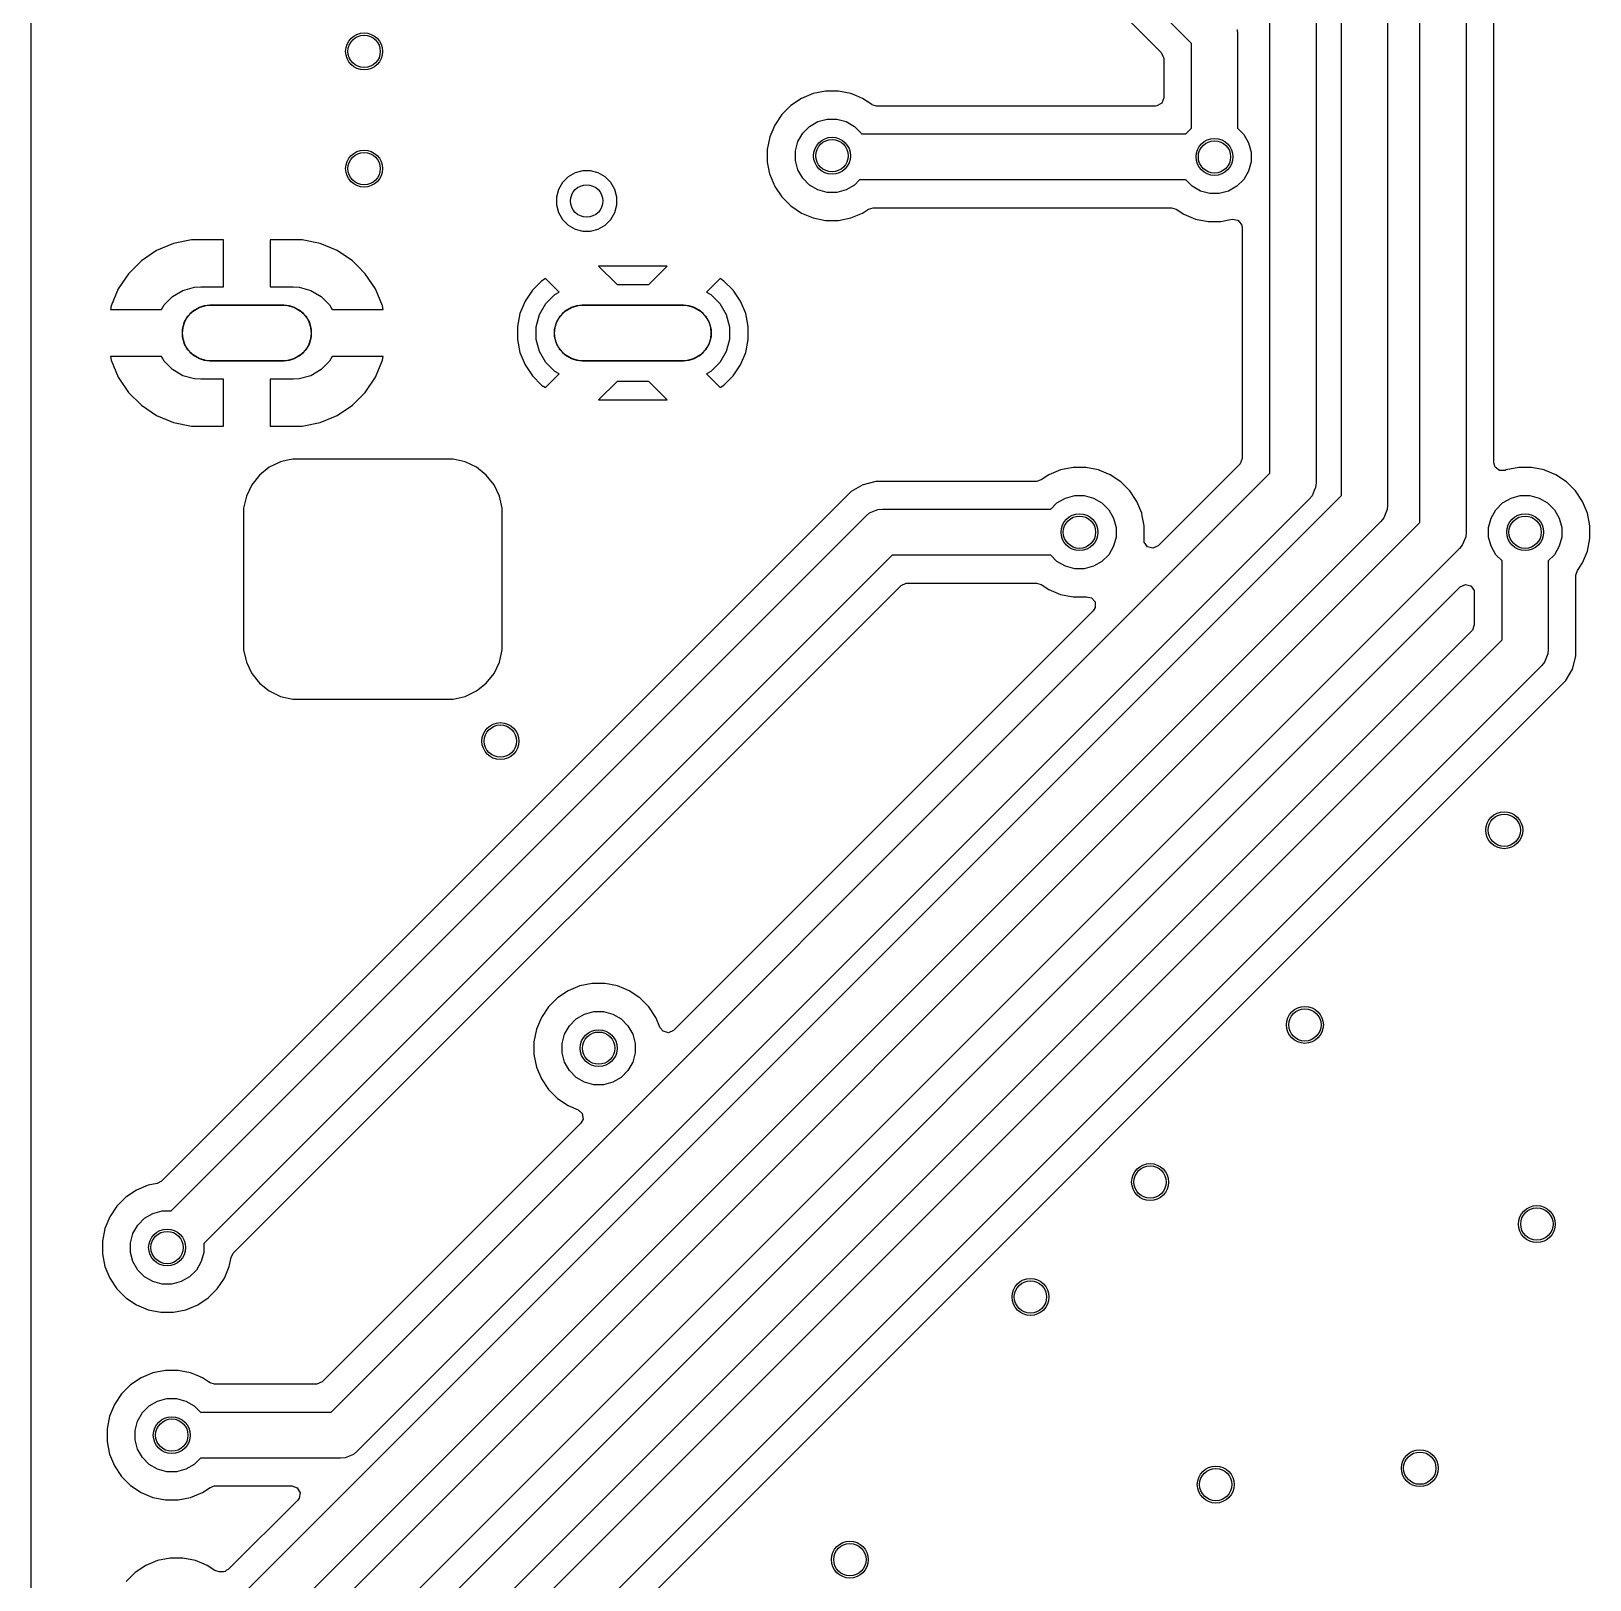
# Model space of a CAD drawing. Extents: x 4.82 to 6.81, y -4.86 to -2.87.
# Drawn here: x 4.823 to 5.487, y -4.167 to -3.506 of the extents above; entities that cross this region are included whole.
import ezdxf

# ---------------------------------------------------------------- set-up
doc = ezdxf.new("R2010")
doc.units = 0
doc.header["$MEASUREMENT"] = 0
doc.layers.add('BLACK', color=7, linetype='CONTINUOUS')

msp = doc.modelspace()

# ---------------------------------------------------------------- linework, layer by layer
at = {"layer": 'BLACK', "linetype": 'CONTINUOUS'}
for p, q in [((5.35108, -3.69482), (5.35108, -3.2704)), ((5.37077, -3.27447), (5.37077, -3.6989)), ((5.38159, -3.70431), (5.38159, -3.28721)), ((5.40128, -3.29129), (5.40128, -3.70839)), ((5.41506, -3.71584), (5.41506, -3.31492)), ((5.43474, -3.31492), (5.43474, -3.71992)), ((4.82295, -3.57701), (4.82295, -3.3494)), ((5.31762, -3.51156), (5.1866, -3.38053)), ((5.18249, -3.39316), (5.30476, -3.51543)), ((5.44657, -3.54413), (5.44657, -3.43848)), ((5.33711, -3.50556), (5.3373, -3.50748)), ((5.3373, -3.50748), (5.3373, -3.54768)), ((5.31762, -3.54768), (5.31762, -3.51156)), ((5.30476, -3.51543), (5.30577, -3.5176)), ((5.30577, -3.5176), (5.30579, -3.51791)), ((5.30579, -3.51791), (5.30579, -3.53474)), ((5.15133, -3.53497), (5.14681, -3.53799)), ((5.15635, -3.53289), (5.15133, -3.53497)), ((5.15133, -3.53497), (5.15133, -3.53497)), ((5.16167, -3.53183), (5.15635, -3.53289)), ((5.15635, -3.53289), (5.15635, -3.53289)), ((5.16711, -3.53183), (5.16167, -3.53183)), ((5.16167, -3.53183), (5.16167, -3.53183)), ((5.17243, -3.53289), (5.16711, -3.53183)), ((5.16711, -3.53183), (5.16711, -3.53183)), ((5.17476, -3.53385), (5.17243, -3.53289)), ((5.17243, -3.53289), (5.17243, -3.53289)), ((5.17243, -3.53289), (5.17243, -3.53289)), ((5.17745, -3.53497), (5.17476, -3.53385)), ((5.18142, -3.53762), (5.17745, -3.53497)), ((5.17745, -3.53497), (5.17745, -3.53497)), ((5.17745, -3.53497), (5.17745, -3.53497)), ((5.30579, -3.53474), (5.30497, -3.537)), ((5.14297, -3.54183), (5.13995, -3.54635)), ((5.14681, -3.53799), (5.14297, -3.54183)), ((5.18148, -3.53766), (5.18142, -3.53762)), ((5.18342, -3.53825), (5.18148, -3.53766)), ((5.30228, -3.53825), (5.18342, -3.53825)), ((5.30289, -3.53819), (5.30228, -3.53825)), ((5.30497, -3.537), (5.30289, -3.53819)), ((5.13995, -3.54635), (5.13787, -3.55137)), ((5.13995, -3.54635), (5.13995, -3.54635)), ((5.1519, -3.54982), (5.1548, -3.54692)), ((5.1548, -3.54692), (5.15836, -3.54486)), ((5.15836, -3.54486), (5.16233, -3.5438)), ((5.16233, -3.5438), (5.16645, -3.5438)), ((5.16645, -3.5438), (5.17042, -3.54486)), ((5.17042, -3.54486), (5.17398, -3.54692)), ((5.17398, -3.54692), (5.17688, -3.54982)), ((5.31522, -3.55008), (5.31762, -3.54768)), ((5.3373, -3.54768), (5.33995, -3.55033)), ((5.44657, -3.69035), (5.44657, -3.54413)), ((5.13787, -3.55137), (5.13681, -3.55669)), ((5.13787, -3.55137), (5.13787, -3.55137)), ((5.14878, -3.55735), (5.14984, -3.55338)), ((5.14984, -3.55338), (5.1519, -3.54982)), ((5.17688, -3.54982), (5.17703, -3.55008)), ((5.17703, -3.55008), (5.31522, -3.55008)), ((5.33995, -3.55033), (5.34201, -3.55389)), ((5.34201, -3.55389), (5.34307, -3.55787)), ((5.13681, -3.55669), (5.13681, -3.56213)), ((5.14878, -3.56146), (5.14878, -3.55735)), ((5.14984, -3.56544), (5.14878, -3.56146)), ((5.34307, -3.55787), (5.34307, -3.56198)), ((5.05189, -3.56841), (5.0495, -3.57081)), ((5.05482, -3.56672), (5.05189, -3.56841)), ((5.05809, -3.56585), (5.05482, -3.56672)), ((5.05482, -3.56672), (5.05482, -3.56672)), ((5.06148, -3.56585), (5.05809, -3.56585)), ((5.05809, -3.56585), (5.05809, -3.56585)), ((5.05809, -3.56585), (5.05809, -3.56585)), ((5.06474, -3.56672), (5.06148, -3.56585)), ((5.06148, -3.56585), (5.06148, -3.56585)), ((5.06148, -3.56585), (5.06148, -3.56585)), ((5.06475, -3.56672), (5.06474, -3.56672)), ((5.06768, -3.56841), (5.06475, -3.56672)), ((5.07007, -3.57081), (5.06768, -3.56841)), ((5.06768, -3.56841), (5.06768, -3.56841)), ((5.06768, -3.56841), (5.06768, -3.56841)), ((5.13681, -3.56213), (5.13779, -3.56707)), ((5.13779, -3.56707), (5.13787, -3.56745)), ((5.13787, -3.56745), (5.13995, -3.57247)), ((5.1519, -3.569), (5.14984, -3.56544)), ((5.34201, -3.56595), (5.33995, -3.56951)), ((5.34307, -3.56198), (5.34201, -3.56595)), ((5.04781, -3.57374), (5.04693, -3.57701)), ((5.0495, -3.57081), (5.04781, -3.57374)), ((5.04781, -3.57374), (5.04781, -3.57374)), ((5.07176, -3.57374), (5.07007, -3.57081)), ((5.07264, -3.57701), (5.07176, -3.57374)), ((5.13995, -3.57247), (5.14297, -3.57699)), ((5.1548, -3.5719), (5.1519, -3.569)), ((5.15836, -3.57396), (5.1548, -3.5719)), ((5.16233, -3.57502), (5.15836, -3.57396)), ((5.16645, -3.57502), (5.16233, -3.57502)), ((5.17042, -3.57396), (5.16645, -3.57502)), ((5.17398, -3.5719), (5.17042, -3.57396)), ((5.17612, -3.56976), (5.17398, -3.5719)), ((5.31522, -3.56976), (5.17612, -3.56976)), ((5.31787, -3.57241), (5.31522, -3.56976)), ((5.32143, -3.57447), (5.31787, -3.57241)), ((5.32541, -3.57553), (5.32143, -3.57447)), ((5.33349, -3.57447), (5.32952, -3.57553)), ((5.33705, -3.57241), (5.33349, -3.57447)), ((5.33995, -3.56951), (5.33705, -3.57241)), ((4.82295, -3.625), (4.82295, -3.57701)), ((5.04693, -3.57701), (5.04693, -3.57701)), ((5.04693, -3.57701), (5.04693, -3.58039)), ((5.04693, -3.58039), (5.04693, -3.58039)), ((5.04693, -3.58039), (5.04781, -3.58366)), ((5.07176, -3.58366), (5.07264, -3.58039)), ((5.07264, -3.58039), (5.07264, -3.57701)), ((5.14297, -3.57699), (5.14681, -3.58083)), ((5.14681, -3.58083), (5.15133, -3.58385)), ((5.17994, -3.58218), (5.18189, -3.58159)), ((5.18189, -3.58159), (5.30919, -3.58159)), ((5.30919, -3.58159), (5.31114, -3.58218)), ((5.32952, -3.57553), (5.32541, -3.57553)), ((5.04781, -3.58366), (5.04781, -3.58366)), ((5.04781, -3.58366), (5.0495, -3.58659)), ((5.0495, -3.58659), (5.0495, -3.58659)), ((5.0495, -3.58659), (5.0495, -3.58659)), ((5.0495, -3.58659), (5.05189, -3.58899)), ((5.06768, -3.58899), (5.07007, -3.58659)), ((5.07007, -3.58659), (5.07176, -3.58366)), ((5.15133, -3.58385), (5.15635, -3.58593)), ((5.15635, -3.58593), (5.16167, -3.58699)), ((5.16167, -3.58699), (5.16167, -3.58699)), ((5.16167, -3.58699), (5.16711, -3.58699)), ((5.16711, -3.58699), (5.17243, -3.58593)), ((5.16711, -3.58699), (5.16711, -3.58699)), ((5.17243, -3.58593), (5.17745, -3.58385)), ((5.17745, -3.58385), (5.17994, -3.58218)), ((5.31114, -3.58218), (5.3144, -3.58436)), ((5.3144, -3.58436), (5.31942, -3.58644)), ((5.31942, -3.58644), (5.32474, -3.5875)), ((5.32474, -3.5875), (5.32474, -3.5875)), ((5.32474, -3.5875), (5.33018, -3.5875)), ((5.33018, -3.5875), (5.33506, -3.58653)), ((5.33018, -3.5875), (5.33018, -3.5875)), ((5.33506, -3.58653), (5.33743, -3.58689)), ((5.33743, -3.58689), (5.33901, -3.58869)), ((5.05189, -3.58899), (5.05482, -3.59068)), ((5.05482, -3.59068), (5.05809, -3.59156)), ((5.05809, -3.59156), (5.05809, -3.59156)), ((5.05809, -3.59156), (5.06148, -3.59156)), ((5.06148, -3.59156), (5.06475, -3.59068)), ((5.06148, -3.59156), (5.06148, -3.59156)), ((5.06475, -3.59068), (5.06768, -3.58899)), ((5.33901, -3.58869), (5.33925, -3.58996)), ((5.33925, -3.58996), (5.33925, -3.68847)), ((4.87642, -3.59983), (4.86992, -3.60417)), ((4.88364, -3.59684), (4.87642, -3.59983)), ((4.87642, -3.59983), (4.87642, -3.59983)), ((4.89131, -3.59531), (4.88364, -3.59684)), ((4.88364, -3.59684), (4.88364, -3.59684)), ((4.9049, -3.59531), (4.89131, -3.59531)), ((4.9049, -3.61531), (4.9049, -3.59531)), ((4.9049, -3.59531), (4.9049, -3.59531)), ((4.9249, -3.59531), (4.9249, -3.61531)), ((4.9385, -3.59531), (4.9249, -3.59531)), ((4.9249, -3.59531), (4.9249, -3.59531)), ((4.94616, -3.59684), (4.9385, -3.59531)), ((4.95338, -3.59983), (4.94616, -3.59684)), ((4.94616, -3.59684), (4.94616, -3.59684)), ((4.95988, -3.60417), (4.95338, -3.59983)), ((4.95338, -3.59983), (4.95338, -3.59983)), ((4.86992, -3.60417), (4.86439, -3.6097)), ((4.96217, -3.60646), (4.95988, -3.60417)), ((4.96541, -3.6097), (4.96217, -3.60646)), ((5.09409, -3.60646), (5.06484, -3.60646)), ((5.06484, -3.60646), (5.07272, -3.61433)), ((5.08622, -3.61433), (5.09409, -3.60646)), ((4.86439, -3.6097), (4.86005, -3.6162)), ((4.96976, -3.6162), (4.96541, -3.6097)), ((5.0406, -3.61283), (5.03663, -3.6168)), ((5.04227, -3.61172), (5.0406, -3.61283)), ((5.04808, -3.61753), (5.04227, -3.61172)), ((5.07272, -3.61433), (5.08622, -3.61433)), ((5.11667, -3.61172), (5.11086, -3.61753)), ((5.11833, -3.61283), (5.11667, -3.61172)), ((5.12231, -3.6168), (5.11833, -3.61283)), ((4.86005, -3.6162), (4.85706, -3.62342)), ((4.86005, -3.6162), (4.86005, -3.6162)), ((4.8796, -3.62302), (4.88323, -3.61938)), ((4.88323, -3.61938), (4.88768, -3.61681)), ((4.88768, -3.61681), (4.89265, -3.61548)), ((4.89265, -3.61548), (4.89522, -3.61531)), ((4.89522, -3.61531), (4.9049, -3.61531)), ((4.9249, -3.61531), (4.93459, -3.61531)), ((4.93459, -3.61531), (4.93716, -3.61548)), ((4.93716, -3.61548), (4.94212, -3.61681)), ((4.94212, -3.61681), (4.94657, -3.61938)), ((4.94657, -3.61938), (4.9502, -3.62302)), ((4.97275, -3.62342), (4.96976, -3.6162)), ((4.96976, -3.6162), (4.96976, -3.6162)), ((5.0335, -3.62148), (5.03135, -3.62667)), ((5.03663, -3.6168), (5.0335, -3.62148)), ((5.0335, -3.62148), (5.0335, -3.62148)), ((5.0424, -3.62242), (5.04622, -3.6186)), ((5.04622, -3.6186), (5.04808, -3.61753)), ((5.11086, -3.61753), (5.11272, -3.6186)), ((5.11272, -3.6186), (5.11654, -3.62242)), ((5.12543, -3.62148), (5.12231, -3.6168)), ((5.12758, -3.62667), (5.12543, -3.62148)), ((5.12543, -3.62148), (5.12543, -3.62148)), ((4.82295, -3.7097), (4.82295, -3.625)), ((4.85706, -3.62342), (4.85674, -3.625)), ((4.85674, -3.625), (4.87845, -3.625)), ((4.85706, -3.62342), (4.85706, -3.62342)), ((4.87845, -3.625), (4.8796, -3.62302)), ((4.88824, -3.63048), (4.88978, -3.62781)), ((4.88978, -3.62781), (4.89196, -3.62563)), ((4.89196, -3.62563), (4.89463, -3.62409)), ((4.89463, -3.62409), (4.89761, -3.62329)), ((4.89761, -3.62329), (4.89915, -3.62319)), ((4.89915, -3.62319), (4.93065, -3.62319)), ((4.93065, -3.62319), (4.93219, -3.62329)), ((4.93219, -3.62329), (4.93517, -3.62409)), ((4.93517, -3.62409), (4.93784, -3.62563)), ((4.93784, -3.62563), (4.94002, -3.62781)), ((4.94002, -3.62781), (4.94156, -3.63048)), ((4.9502, -3.62302), (4.95135, -3.625)), ((4.95135, -3.625), (4.97306, -3.625)), ((4.97306, -3.625), (4.97275, -3.62342)), ((4.97275, -3.62342), (4.97275, -3.62342)), ((5.03135, -3.62667), (5.03026, -3.63219)), ((5.03135, -3.62667), (5.03135, -3.62667)), ((5.03831, -3.6323), (5.0397, -3.62709)), ((5.0397, -3.62709), (5.0424, -3.62242)), ((5.0469, -3.63048), (5.04844, -3.62781)), ((5.04844, -3.62781), (5.05062, -3.62563)), ((5.05062, -3.62563), (5.0533, -3.62409)), ((5.0533, -3.62409), (5.05627, -3.62329)), ((5.05627, -3.62329), (5.05781, -3.62319)), ((5.05781, -3.62319), (5.10112, -3.62319)), ((5.10112, -3.62319), (5.10266, -3.62329)), ((5.10266, -3.62329), (5.10564, -3.62409)), ((5.10564, -3.62409), (5.10831, -3.62563)), ((5.10831, -3.62563), (5.11049, -3.62781)), ((5.11049, -3.62781), (5.11203, -3.63048)), ((5.11654, -3.62242), (5.11923, -3.62709)), ((5.11923, -3.62709), (5.12063, -3.6323)), ((5.12868, -3.63219), (5.12758, -3.62667)), ((5.12758, -3.62667), (5.12758, -3.62667)), ((4.88744, -3.63346), (4.88824, -3.63048)), ((4.88744, -3.63654), (4.88744, -3.63346)), ((4.94156, -3.63048), (4.94236, -3.63346)), ((4.94236, -3.63346), (4.94236, -3.63654)), ((5.03026, -3.63219), (5.03026, -3.63781)), ((5.03831, -3.6377), (5.03831, -3.6323)), ((5.0461, -3.63346), (5.0469, -3.63048)), ((5.0461, -3.63654), (5.0461, -3.63346)), ((5.11203, -3.63048), (5.11283, -3.63346)), ((5.11283, -3.63346), (5.11283, -3.63654)), ((5.12063, -3.6323), (5.12063, -3.6377)), ((5.12868, -3.63781), (5.12868, -3.63219)), ((5.12868, -3.63219), (5.12868, -3.63219)), ((4.88824, -3.63952), (4.88744, -3.63654)), ((4.88978, -3.64219), (4.88824, -3.63952)), ((4.94156, -3.63952), (4.94002, -3.64219)), ((4.94236, -3.63654), (4.94156, -3.63952)), ((5.03026, -3.63781), (5.03135, -3.64333)), ((5.0397, -3.64291), (5.03831, -3.6377)), ((5.0469, -3.63952), (5.0461, -3.63654)), ((5.04844, -3.64219), (5.0469, -3.63952)), ((5.11203, -3.63952), (5.11049, -3.64219)), ((5.11283, -3.63654), (5.11203, -3.63952)), ((5.12063, -3.6377), (5.11923, -3.64291)), ((5.12758, -3.64333), (5.12868, -3.63781)), ((5.12868, -3.63781), (5.12868, -3.63781)), ((4.85674, -3.645), (4.85706, -3.64658)), ((4.87845, -3.645), (4.85674, -3.645)), ((4.85706, -3.64658), (4.85706, -3.64658)), ((4.85706, -3.64658), (4.86005, -3.6538)), ((4.8796, -3.64698), (4.87845, -3.645)), ((4.88323, -3.65062), (4.8796, -3.64698)), ((4.89196, -3.64437), (4.88978, -3.64219)), ((4.89463, -3.64591), (4.89196, -3.64437)), ((4.89761, -3.64671), (4.89463, -3.64591)), ((4.89915, -3.64681), (4.89761, -3.64671)), ((4.93065, -3.64681), (4.89915, -3.64681)), ((4.93219, -3.64671), (4.93065, -3.64681)), ((4.93517, -3.64591), (4.93219, -3.64671)), ((4.93784, -3.64437), (4.93517, -3.64591)), ((4.94002, -3.64219), (4.93784, -3.64437)), ((4.9502, -3.64698), (4.94657, -3.65062)), ((4.95135, -3.645), (4.9502, -3.64698)), ((4.97306, -3.645), (4.95135, -3.645)), ((4.96976, -3.6538), (4.97275, -3.64658)), ((4.97275, -3.64658), (4.97306, -3.645)), ((4.97275, -3.64658), (4.97275, -3.64658)), ((5.03135, -3.64333), (5.03135, -3.64333)), ((5.03135, -3.64333), (5.0335, -3.64852)), ((5.0424, -3.64758), (5.0397, -3.64291)), ((5.04622, -3.6514), (5.0424, -3.64758)), ((5.05062, -3.64437), (5.04844, -3.64219)), ((5.0533, -3.64591), (5.05062, -3.64437)), ((5.05627, -3.64671), (5.0533, -3.64591)), ((5.05781, -3.64681), (5.05627, -3.64671)), ((5.10112, -3.64681), (5.05781, -3.64681)), ((5.10266, -3.64671), (5.10112, -3.64681)), ((5.10564, -3.64591), (5.10266, -3.64671)), ((5.10831, -3.64437), (5.10564, -3.64591)), ((5.11049, -3.64219), (5.10831, -3.64437)), ((5.11654, -3.64758), (5.11272, -3.6514)), ((5.11923, -3.64291), (5.11654, -3.64758)), ((5.12543, -3.64852), (5.12758, -3.64333)), ((5.12758, -3.64333), (5.12758, -3.64333)), ((4.86005, -3.6538), (4.86005, -3.6538)), ((4.86005, -3.6538), (4.86439, -3.6603)), ((4.88768, -3.65319), (4.88323, -3.65062)), ((4.89265, -3.65452), (4.88768, -3.65319)), ((4.89522, -3.65469), (4.89265, -3.65452)), ((4.9049, -3.65469), (4.89522, -3.65469)), ((4.9049, -3.67469), (4.9049, -3.65469)), ((4.93459, -3.65469), (4.9249, -3.65469)), ((4.9249, -3.65469), (4.9249, -3.67469)), ((4.93716, -3.65452), (4.93459, -3.65469)), ((4.94212, -3.65319), (4.93716, -3.65452)), ((4.94657, -3.65062), (4.94212, -3.65319)), ((4.96541, -3.6603), (4.96976, -3.6538)), ((4.96976, -3.6538), (4.96976, -3.6538)), ((5.0335, -3.64852), (5.0335, -3.64852)), ((5.0335, -3.64852), (5.03663, -3.6532)), ((5.03663, -3.6532), (5.0406, -3.65717)), ((5.04227, -3.65828), (5.04808, -3.65247)), ((5.04808, -3.65247), (5.04622, -3.6514)), ((5.11272, -3.6514), (5.11086, -3.65247)), ((5.11086, -3.65247), (5.11667, -3.65828)), ((5.11833, -3.65717), (5.12231, -3.6532)), ((5.12231, -3.6532), (5.12543, -3.64852)), ((5.12543, -3.64852), (5.12543, -3.64852)), ((4.86439, -3.6603), (4.86992, -3.66583)), ((4.96217, -3.66354), (4.96541, -3.6603)), ((5.0406, -3.65717), (5.04227, -3.65828)), ((5.07272, -3.65567), (5.06484, -3.66354)), ((5.08622, -3.65567), (5.07272, -3.65567)), ((5.09409, -3.66354), (5.08622, -3.65567)), ((5.11667, -3.65828), (5.11833, -3.65717)), ((4.86992, -3.66583), (4.87642, -3.67017)), ((4.95338, -3.67017), (4.95988, -3.66583)), ((4.95988, -3.66583), (4.96217, -3.66354)), ((5.06484, -3.66354), (5.09409, -3.66354)), ((4.87642, -3.67017), (4.87642, -3.67017)), ((4.87642, -3.67017), (4.88364, -3.67316)), ((4.88364, -3.67316), (4.88364, -3.67316)), ((4.88364, -3.67316), (4.89131, -3.67469)), ((4.89131, -3.67469), (4.89131, -3.67469)), ((4.89131, -3.67469), (4.9049, -3.67469)), ((4.9049, -3.67469), (4.9049, -3.67469)), ((4.9249, -3.67469), (4.9249, -3.67469)), ((4.9249, -3.67469), (4.9385, -3.67469)), ((4.9385, -3.67469), (4.94616, -3.67316)), ((4.9385, -3.67469), (4.9385, -3.67469)), ((4.94616, -3.67316), (4.95338, -3.67017)), ((4.94616, -3.67316), (4.94616, -3.67316)), ((4.95338, -3.67017), (4.95338, -3.67017)), ((4.92449, -3.69222), (4.92032, -3.69554)), ((4.92837, -3.69035), (4.92449, -3.69222)), ((4.92449, -3.69222), (4.92449, -3.69222)), ((4.92449, -3.69222), (4.92449, -3.69222)), ((4.92929, -3.68991), (4.92837, -3.69035)), ((4.9323, -3.68922), (4.92929, -3.68991)), ((4.92929, -3.68991), (4.92929, -3.68991)), ((4.92929, -3.68991), (4.92929, -3.68991)), ((4.93448, -3.68872), (4.9323, -3.68922)), ((4.93715, -3.68872), (4.93448, -3.68872)), ((4.93448, -3.68872), (4.93448, -3.68872)), ((4.93902, -3.68872), (4.93715, -3.68872)), ((5.0017, -3.68872), (4.93902, -3.68872)), ((5.0028, -3.68872), (5.0017, -3.68872)), ((5.008, -3.68991), (5.0028, -3.68872)), ((5.0128, -3.69222), (5.008, -3.68991)), ((5.01696, -3.69554), (5.0128, -3.69222)), ((5.0128, -3.69222), (5.0128, -3.69222)), ((5.0128, -3.69222), (5.0128, -3.69222)), ((5.26186, -3.6934), (5.25684, -3.69548)), ((5.26719, -3.69234), (5.26186, -3.6934)), ((5.26186, -3.6934), (5.26186, -3.6934)), ((5.27262, -3.69234), (5.26719, -3.69234)), ((5.26719, -3.69234), (5.26719, -3.69234)), ((5.27795, -3.6934), (5.27262, -3.69234)), ((5.27262, -3.69234), (5.27262, -3.69234)), ((5.27864, -3.69369), (5.27795, -3.6934)), ((5.27795, -3.6934), (5.27795, -3.6934)), ((5.27795, -3.6934), (5.27795, -3.6934)), ((5.28296, -3.69548), (5.27864, -3.69369)), ((5.33823, -3.69095), (5.3034, -3.72577)), ((5.33843, -3.69072), (5.33823, -3.69095)), ((5.33925, -3.68847), (5.33843, -3.69072)), ((5.44712, -3.69223), (5.44657, -3.69035)), ((5.44902, -3.69369), (5.44712, -3.69223)), ((5.45142, -3.69358), (5.44902, -3.69369)), ((5.45186, -3.6934), (5.45142, -3.69358)), ((5.45719, -3.69234), (5.45186, -3.6934)), ((5.45186, -3.6934), (5.45186, -3.6934)), ((5.46262, -3.69234), (5.45719, -3.69234)), ((5.45719, -3.69234), (5.45719, -3.69234)), ((5.46795, -3.6934), (5.46262, -3.69234)), ((5.46262, -3.69234), (5.46262, -3.69234)), ((5.46864, -3.69369), (5.46795, -3.6934)), ((5.46795, -3.6934), (5.46795, -3.6934)), ((5.46795, -3.6934), (5.46795, -3.6934)), ((5.47296, -3.69548), (5.46864, -3.69369)), ((4.917, -3.6997), (4.91469, -3.7045)), ((4.92032, -3.69554), (4.917, -3.6997)), ((4.917, -3.6997), (4.917, -3.6997)), ((4.917, -3.6997), (4.917, -3.6997)), ((4.92032, -3.69554), (4.92032, -3.69554)), ((4.95082, -4.09508), (5.35108, -3.69482)), ((5.02028, -3.6997), (5.01696, -3.69554)), ((5.01696, -3.69554), (5.01696, -3.69554)), ((5.01696, -3.69554), (5.01696, -3.69554)), ((5.01696, -3.69554), (5.01696, -3.69554)), ((5.01696, -3.69554), (5.01696, -3.69554)), ((5.02259, -3.7045), (5.02028, -3.6997)), ((5.02028, -3.6997), (5.02028, -3.6997)), ((5.02028, -3.6997), (5.02028, -3.6997)), ((5.17754, -3.69972), (5.17259, -3.70258)), ((5.17761, -3.6997), (5.17754, -3.69972)), ((5.17754, -3.69972), (5.17754, -3.69972)), ((5.18305, -3.69825), (5.17761, -3.6997)), ((5.17761, -3.6997), (5.17761, -3.6997)), ((5.25163, -3.69825), (5.18305, -3.69825)), ((5.18305, -3.69825), (5.18305, -3.69825)), ((5.18305, -3.69825), (5.18305, -3.69825)), ((5.25358, -3.69766), (5.25163, -3.69825)), ((5.25684, -3.69548), (5.25358, -3.69766)), ((5.25684, -3.69548), (5.25684, -3.69548)), ((5.28748, -3.6985), (5.28296, -3.69548)), ((5.28296, -3.69548), (5.28296, -3.69548)), ((5.28296, -3.69548), (5.28296, -3.69548)), ((5.29132, -3.70234), (5.28748, -3.6985)), ((5.37058, -3.70082), (5.37, -3.7022)), ((5.37077, -3.6989), (5.37058, -3.70082)), ((5.47297, -3.69548), (5.47296, -3.69548)), ((5.47296, -3.69548), (5.47296, -3.69548)), ((5.47748, -3.6985), (5.47297, -3.69548)), ((5.48132, -3.70234), (5.47748, -3.6985)), ((5.17259, -3.70258), (4.87849, -3.99668)), ((4.91082, -4.17508), (5.38159, -3.70431)), ((4.91469, -3.7045), (4.9135, -3.7097)), ((5.36788, -3.70586), (4.96186, -4.11188)), ((5.02378, -3.7097), (5.02259, -3.7045)), ((5.25766, -3.71008), (5.26031, -3.70743)), ((5.26031, -3.70743), (5.26388, -3.70537)), ((5.26388, -3.70537), (5.26785, -3.70431)), ((5.26785, -3.70431), (5.27196, -3.70431)), ((5.27196, -3.70431), (5.27593, -3.70537)), ((5.27593, -3.70537), (5.27949, -3.70743)), ((5.27949, -3.70743), (5.2824, -3.71033)), ((5.29434, -3.70686), (5.29132, -3.70234)), ((5.29642, -3.71188), (5.29434, -3.70686)), ((5.36911, -3.70437), (5.36788, -3.70586)), ((5.37, -3.7022), (5.36911, -3.70437)), ((5.44741, -3.71033), (5.45031, -3.70743)), ((5.45031, -3.70743), (5.45388, -3.70537)), ((5.45388, -3.70537), (5.45785, -3.70431)), ((5.45785, -3.70431), (5.46196, -3.70431)), ((5.46196, -3.70431), (5.46593, -3.70537)), ((5.46593, -3.70537), (5.46949, -3.70743)), ((5.46949, -3.70743), (5.4724, -3.71033)), ((5.48434, -3.70686), (5.48132, -3.70234)), ((5.48642, -3.71188), (5.48434, -3.70686)), ((4.82295, -4.2622), (4.82295, -3.7097)), ((4.8826, -4.00931), (5.17894, -3.71296)), ((4.9135, -3.7097), (4.9135, -3.7108)), ((4.9135, -3.7108), (4.9135, -3.76561)), ((5.02378, -3.7108), (5.02378, -3.7097)), ((5.02378, -3.76561), (5.02378, -3.7108)), ((5.17894, -3.71296), (5.18043, -3.71174)), ((5.18043, -3.71174), (5.18398, -3.71027)), ((5.18043, -3.71174), (5.18043, -3.71174)), ((5.18398, -3.71027), (5.1859, -3.71008)), ((5.1859, -3.71008), (5.25766, -3.71008)), ((5.2824, -3.71033), (5.28445, -3.71389)), ((5.28445, -3.71389), (5.28551, -3.71787)), ((5.29664, -3.71297), (5.29642, -3.71188)), ((5.29748, -3.7172), (5.29664, -3.71297)), ((5.39962, -3.71385), (5.3984, -3.71535)), ((5.40109, -3.71031), (5.39962, -3.71385)), ((5.40128, -3.70839), (5.40109, -3.71031)), ((5.40109, -3.71031), (5.40109, -3.71031)), ((5.44429, -3.71787), (5.44535, -3.71389)), ((5.44535, -3.71389), (5.44741, -3.71033)), ((5.4724, -3.71033), (5.47445, -3.71389)), ((5.47445, -3.71389), (5.47551, -3.71787)), ((5.48748, -3.7172), (5.48642, -3.71188)), ((4.8816, -4.24931), (5.41506, -3.71584)), ((5.3984, -3.71535), (4.92186, -4.19188)), ((5.28551, -3.71787), (5.28551, -3.72198)), ((5.29748, -3.71721), (5.29748, -3.7172)), ((5.29748, -3.72264), (5.29748, -3.71721)), ((5.43474, -3.71992), (5.43455, -3.72184)), ((5.44429, -3.72198), (5.44429, -3.71787)), ((5.47551, -3.71787), (5.47551, -3.72198)), ((5.48748, -3.72264), (5.48748, -3.7172)), ((5.43186, -3.72688), (4.89551, -4.26323)), ((5.28445, -3.72595), (5.2824, -3.72951)), ((5.28551, -3.72198), (5.28445, -3.72595)), ((5.29746, -3.72281), (5.29748, -3.72264)), ((5.29749, -3.72281), (5.29746, -3.72281)), ((5.29754, -3.7242), (5.29749, -3.72281)), ((5.29891, -3.72616), (5.29754, -3.7242)), ((5.30123, -3.72679), (5.29891, -3.72616)), ((5.3034, -3.72577), (5.30123, -3.72679)), ((5.43309, -3.72539), (5.43186, -3.72688)), ((5.43455, -3.72184), (5.43309, -3.72539)), ((5.43309, -3.72539), (5.43309, -3.72539)), ((5.44535, -3.72595), (5.44429, -3.72198)), ((5.44741, -3.72951), (5.44535, -3.72595)), ((5.47445, -3.72595), (5.4724, -3.72951)), ((5.47551, -3.72198), (5.47445, -3.72595)), ((5.48434, -3.73298), (5.48642, -3.72797)), ((5.48642, -3.72797), (5.48748, -3.72264)), ((5.18998, -3.72976), (4.89651, -4.02323)), ((5.25766, -3.72976), (5.18998, -3.72976)), ((5.26031, -3.73242), (5.25766, -3.72976)), ((5.26388, -3.73447), (5.26031, -3.73242)), ((5.26785, -3.73553), (5.26388, -3.73447)), ((5.27593, -3.73447), (5.27196, -3.73553)), ((5.27949, -3.73242), (5.27593, -3.73447)), ((5.2824, -3.72951), (5.27949, -3.73242)), ((5.45006, -3.73216), (5.44741, -3.72951)), ((5.45006, -3.76584), (5.45006, -3.73216)), ((5.4724, -3.72951), (5.46974, -3.73216)), ((5.46974, -3.73216), (5.46974, -3.76992)), ((5.48217, -3.73624), (5.48434, -3.73298)), ((5.48434, -3.73298), (5.48434, -3.73298)), ((5.48434, -3.73298), (5.48434, -3.73298)), ((5.27196, -3.73553), (5.26785, -3.73553)), ((5.48157, -3.73819), (5.48217, -3.73624)), ((5.48157, -3.76707), (5.48157, -3.73819)), ((4.90814, -4.26733), (5.43225, -3.74323)), ((4.90914, -4.02733), (5.19385, -3.74262)), ((5.19385, -3.74262), (5.19602, -3.74161)), ((5.19602, -3.74161), (5.19633, -3.74159)), ((5.19633, -3.74159), (5.25163, -3.74159)), ((5.25163, -3.74159), (5.25358, -3.74218)), ((5.25358, -3.74218), (5.25684, -3.74436)), ((5.25684, -3.74436), (5.26186, -3.74644)), ((5.26186, -3.74644), (5.26719, -3.7475)), ((5.26719, -3.7475), (5.26719, -3.7475)), ((5.26719, -3.7475), (5.27262, -3.7475)), ((5.27262, -3.7475), (5.27279, -3.74748)), ((5.27262, -3.7475), (5.27262, -3.7475)), ((5.27262, -3.7475), (5.27262, -3.7475)), ((5.27279, -3.74748), (5.27279, -3.74754)), ((5.27279, -3.74754), (5.27496, -3.74787)), ((5.27496, -3.74787), (5.27654, -3.74967)), ((5.43225, -3.74323), (5.43442, -3.74221)), ((5.43442, -3.74221), (5.43673, -3.74283)), ((5.43673, -3.74283), (5.43811, -3.7448)), ((5.43811, -3.7448), (5.43823, -3.7457)), ((5.43823, -3.7457), (5.43823, -3.75949)), ((5.27575, -3.75342), (5.09685, -3.93232)), ((5.27659, -3.75207), (5.27575, -3.75342)), ((5.27654, -3.74967), (5.27659, -3.75207)), ((5.43823, -3.75949), (5.43741, -3.76174)), ((5.4372, -3.76197), (4.88249, -4.31668)), ((4.8866, -4.32931), (5.45006, -3.76584)), ((4.9135, -3.76561), (4.9135, -3.76748)), ((4.9135, -3.76748), (4.9135, -3.77014)), ((5.02378, -3.76748), (5.02378, -3.76561)), ((5.02378, -3.77014), (5.02378, -3.76748)), ((5.43741, -3.76174), (5.4372, -3.76197)), ((5.48157, -3.77277), (5.48157, -3.76707)), ((4.9135, -3.77014), (4.91469, -3.77534)), ((5.02259, -3.77534), (5.02378, -3.77014)), ((5.46955, -3.77184), (5.46809, -3.77539)), ((5.46974, -3.76992), (5.46955, -3.77184)), ((5.4801, -3.77829), (5.48157, -3.77277)), ((5.46686, -3.77688), (4.90051, -4.34323)), ((4.91469, -3.77534), (4.917, -3.78014)), ((4.917, -3.78014), (4.917, -3.78014)), ((4.917, -3.78014), (4.917, -3.78014)), ((4.917, -3.78014), (4.92032, -3.7843)), ((5.01696, -3.7843), (5.02028, -3.78014)), ((5.02028, -3.78014), (5.02259, -3.77534)), ((5.46809, -3.77539), (5.46686, -3.77688)), ((5.46809, -3.77539), (5.46809, -3.77539)), ((5.47724, -3.78323), (5.4801, -3.77829)), ((4.92032, -3.7843), (4.92032, -3.7843)), ((4.92032, -3.7843), (4.92032, -3.7843)), ((4.92032, -3.7843), (4.92032, -3.7843)), ((4.92032, -3.7843), (4.92032, -3.7843)), ((4.92032, -3.7843), (4.92449, -3.78762)), ((4.92449, -3.78762), (4.92449, -3.78762)), ((4.92449, -3.78762), (4.92449, -3.78762)), ((4.92449, -3.78762), (4.92929, -3.78994)), ((4.96327, -4.2972), (5.47724, -3.78323)), ((5.008, -3.78994), (5.0128, -3.78762)), ((5.0128, -3.78762), (5.01696, -3.7843)), ((4.92929, -3.78994), (4.93448, -3.79112)), ((4.93448, -3.79112), (4.93448, -3.79112)), ((4.93448, -3.79112), (5.0028, -3.79112)), ((5.0028, -3.79112), (5.008, -3.78994)), ((5.0028, -3.79112), (5.0028, -3.79112)), ((5.05686, -3.9134), (5.05184, -3.91548)), ((5.06219, -3.91234), (5.05686, -3.9134)), ((5.05686, -3.9134), (5.05686, -3.9134)), ((5.06762, -3.91234), (5.06219, -3.91234)), ((5.06219, -3.91234), (5.06219, -3.91234)), ((5.07295, -3.9134), (5.06762, -3.91234)), ((5.06762, -3.91234), (5.06762, -3.91234)), ((5.07569, -3.91454), (5.07295, -3.9134)), ((5.07295, -3.9134), (5.07295, -3.9134)), ((5.07295, -3.9134), (5.07295, -3.9134)), ((5.04732, -3.9185), (5.04348, -3.92234)), ((5.05184, -3.91548), (5.04732, -3.9185)), ((5.05184, -3.91548), (5.05184, -3.91548)), ((5.07796, -3.91548), (5.07569, -3.91454)), ((5.08248, -3.9185), (5.07796, -3.91548)), ((5.07796, -3.91548), (5.07796, -3.91548)), ((5.07796, -3.91548), (5.07796, -3.91548)), ((5.08632, -3.92234), (5.08248, -3.9185)), ((5.04046, -3.92686), (5.03838, -3.93188)), ((5.04348, -3.92234), (5.04046, -3.92686)), ((5.04046, -3.92686), (5.04046, -3.92686)), ((5.05531, -3.92743), (5.05888, -3.92537)), ((5.05888, -3.92537), (5.06285, -3.92431)), ((5.06285, -3.92431), (5.06696, -3.92431)), ((5.06696, -3.92431), (5.07093, -3.92537)), ((5.07093, -3.92537), (5.07449, -3.92743)), ((5.08934, -3.92686), (5.08632, -3.92234)), ((5.09113, -3.93119), (5.08934, -3.92686)), ((5.08934, -3.92686), (5.08934, -3.92686)), ((5.08934, -3.92686), (5.08934, -3.92686)), ((5.03838, -3.93188), (5.03732, -3.9372)), ((5.03838, -3.93188), (5.03838, -3.93188)), ((5.04929, -3.93787), (5.05035, -3.93389)), ((5.05035, -3.93389), (5.05241, -3.93033)), ((5.05241, -3.93033), (5.05531, -3.92743)), ((5.07449, -3.92743), (5.0774, -3.93033)), ((5.0774, -3.93033), (5.07945, -3.93389)), ((5.07945, -3.93389), (5.08051, -3.93787)), ((5.09236, -3.93272), (5.09113, -3.93119)), ((5.09468, -3.93334), (5.09236, -3.93272)), ((5.09685, -3.93232), (5.09468, -3.93334)), ((5.03732, -3.9372), (5.03732, -3.94264)), ((5.04929, -3.94198), (5.04929, -3.93787)), ((5.08051, -3.93787), (5.08051, -3.94198)), ((5.03732, -3.94264), (5.03838, -3.94797)), ((5.05035, -3.94595), (5.04929, -3.94198)), ((5.05241, -3.94951), (5.05035, -3.94595)), ((5.07945, -3.94595), (5.0774, -3.94951)), ((5.08051, -3.94198), (5.07945, -3.94595)), ((5.03838, -3.94797), (5.03838, -3.94797)), ((5.03838, -3.94797), (5.04046, -3.95298)), ((5.04046, -3.95298), (5.04348, -3.9575)), ((5.05531, -3.95241), (5.05241, -3.94951)), ((5.05888, -3.95447), (5.05531, -3.95241)), ((5.07449, -3.95241), (5.07093, -3.95447)), ((5.0774, -3.94951), (5.07449, -3.95241)), ((5.04348, -3.9575), (5.04732, -3.96134)), ((5.06285, -3.95553), (5.05888, -3.95447)), ((5.06696, -3.95553), (5.06285, -3.95553)), ((5.07093, -3.95447), (5.06696, -3.95553)), ((5.04732, -3.96134), (5.05184, -3.96436)), ((5.05184, -3.96436), (5.05184, -3.96436)), ((5.05184, -3.96436), (5.05184, -3.96436)), ((5.05184, -3.96436), (5.05617, -3.96615)), ((5.05617, -3.96615), (5.05793, -3.96777)), ((5.0573, -3.97187), (4.94695, -4.08222)), ((5.05825, -3.97015), (5.0573, -3.97187)), ((5.05793, -3.96777), (5.05825, -3.97015)), ((4.87286, -3.9984), (4.86784, -4.00048)), ((4.8767, -3.99764), (4.87286, -3.9984)), ((4.87849, -3.99668), (4.8767, -3.99764)), ((4.86332, -4.0035), (4.85948, -4.00734)), ((4.86784, -4.00048), (4.86332, -4.0035)), ((4.86784, -4.00048), (4.86784, -4.00048)), ((4.85646, -4.01186), (4.85438, -4.01688)), ((4.85948, -4.00734), (4.85646, -4.01186)), ((4.85646, -4.01186), (4.85646, -4.01186)), ((4.86841, -4.01533), (4.87131, -4.01243)), ((4.87131, -4.01243), (4.87488, -4.01037)), ((4.87488, -4.01037), (4.87885, -4.00931)), ((4.87885, -4.00931), (4.8826, -4.00931)), ((4.85438, -4.01688), (4.85332, -4.0222)), ((4.85438, -4.01688), (4.85438, -4.01688)), ((4.86529, -4.02287), (4.86635, -4.01889)), ((4.86635, -4.01889), (4.86841, -4.01533)), ((4.85332, -4.0222), (4.85332, -4.02764)), ((4.86529, -4.02698), (4.86529, -4.02287)), ((4.86635, -4.03095), (4.86529, -4.02698)), ((4.89651, -4.02698), (4.89545, -4.03095)), ((4.89651, -4.02323), (4.89651, -4.02698)), ((4.85332, -4.02764), (4.85362, -4.02912)), ((4.85362, -4.02912), (4.85438, -4.03297)), ((4.85438, -4.03297), (4.85646, -4.03798)), ((4.86841, -4.03451), (4.86635, -4.03095)), ((4.89545, -4.03095), (4.8934, -4.03451)), ((4.90534, -4.03798), (4.90742, -4.03297)), ((4.90742, -4.03297), (4.90818, -4.02912)), ((4.90818, -4.02912), (4.90914, -4.02733)), ((4.85646, -4.03798), (4.85948, -4.0425)), ((4.87131, -4.03742), (4.86841, -4.03451)), ((4.87488, -4.03947), (4.87131, -4.03742)), ((4.87885, -4.04053), (4.87488, -4.03947)), ((4.88693, -4.03947), (4.88296, -4.04053)), ((4.89049, -4.03742), (4.88693, -4.03947)), ((4.8934, -4.03451), (4.89049, -4.03742)), ((4.90232, -4.0425), (4.90534, -4.03798)), ((4.85948, -4.0425), (4.86332, -4.04634)), ((4.86332, -4.04634), (4.86784, -4.04936)), ((4.88296, -4.04053), (4.87885, -4.04053)), ((4.89396, -4.04936), (4.89848, -4.04634)), ((4.89848, -4.04634), (4.90232, -4.0425)), ((4.86784, -4.04936), (4.87286, -4.05144)), ((4.87286, -4.05144), (4.87819, -4.0525)), ((4.87819, -4.0525), (4.87819, -4.0525)), ((4.87819, -4.0525), (4.88362, -4.0525)), ((4.88362, -4.0525), (4.88895, -4.05144)), ((4.88362, -4.0525), (4.88362, -4.0525)), ((4.88895, -4.05144), (4.89396, -4.04936)), ((4.87486, -4.0784), (4.86984, -4.08048)), ((4.88019, -4.07734), (4.87486, -4.0784)), ((4.87486, -4.0784), (4.87486, -4.0784)), ((4.88562, -4.07734), (4.88019, -4.07734)), ((4.88019, -4.07734), (4.88019, -4.07734)), ((4.89095, -4.0784), (4.88562, -4.07734)), ((4.88562, -4.07734), (4.88562, -4.07734)), ((4.89369, -4.07954), (4.89095, -4.0784)), ((4.89095, -4.0784), (4.89095, -4.0784)), ((4.89095, -4.0784), (4.89095, -4.0784)), ((4.89596, -4.08048), (4.89369, -4.07954)), ((4.86532, -4.0835), (4.86148, -4.08734)), ((4.86984, -4.08048), (4.86532, -4.0835)), ((4.86984, -4.08048), (4.86984, -4.08048)), ((4.89857, -4.08222), (4.89596, -4.08048)), ((4.89596, -4.08048), (4.89596, -4.08048)), ((4.89596, -4.08048), (4.89596, -4.08048)), ((4.89922, -4.08266), (4.89857, -4.08222)), ((4.90117, -4.08325), (4.89922, -4.08266)), ((4.94447, -4.08325), (4.90117, -4.08325)), ((4.94478, -4.08323), (4.94447, -4.08325)), ((4.94695, -4.08222), (4.94478, -4.08323)), ((4.85846, -4.09186), (4.85638, -4.09688)), ((4.86148, -4.08734), (4.85846, -4.09186)), ((4.85846, -4.09186), (4.85846, -4.09186)), ((4.87041, -4.09533), (4.87331, -4.09243)), ((4.87331, -4.09243), (4.87688, -4.09037)), ((4.87688, -4.09037), (4.88085, -4.08931)), ((4.88085, -4.08931), (4.88496, -4.08931)), ((4.88496, -4.08931), (4.88893, -4.09037)), ((4.88893, -4.09037), (4.89249, -4.09243)), ((4.89249, -4.09243), (4.89514, -4.09508)), ((4.85638, -4.09688), (4.85532, -4.1022)), ((4.85638, -4.09688), (4.85638, -4.09688)), ((4.86729, -4.10287), (4.86835, -4.09889)), ((4.86835, -4.09889), (4.87041, -4.09533)), ((4.89514, -4.09508), (4.95082, -4.09508)), ((4.85532, -4.1022), (4.85532, -4.10764)), ((4.86729, -4.10698), (4.86729, -4.10287)), ((4.85532, -4.10764), (4.85579, -4.10999)), ((4.85579, -4.10999), (4.85638, -4.11297)), ((4.85638, -4.11297), (4.85846, -4.11798)), ((4.86835, -4.11095), (4.86729, -4.10698)), ((4.87041, -4.11451), (4.86835, -4.11095)), ((4.96037, -4.11311), (4.95682, -4.11457)), ((4.96186, -4.11188), (4.96037, -4.1131)), ((4.96037, -4.1131), (4.96037, -4.11311)), ((4.85846, -4.11798), (4.86148, -4.1225)), ((4.87331, -4.11742), (4.87041, -4.11451)), ((4.87688, -4.11947), (4.87331, -4.11742)), ((4.88085, -4.12053), (4.87688, -4.11947)), ((4.88893, -4.11947), (4.88496, -4.12053)), ((4.89249, -4.11742), (4.88893, -4.11947)), ((4.89514, -4.11476), (4.89249, -4.11742)), ((4.9549, -4.11476), (4.89514, -4.11476)), ((4.95682, -4.11457), (4.9549, -4.11476)), ((4.86148, -4.1225), (4.86532, -4.12634)), ((4.86532, -4.12634), (4.86984, -4.12936)), ((4.88496, -4.12053), (4.88085, -4.12053)), ((4.89922, -4.12718), (4.90117, -4.12659)), ((4.90117, -4.12659), (4.93412, -4.12659)), ((4.93412, -4.12659), (4.93637, -4.12741)), ((4.86984, -4.12936), (4.87486, -4.13144)), ((4.87486, -4.13144), (4.88019, -4.1325)), ((4.88019, -4.1325), (4.88019, -4.1325)), ((4.88019, -4.1325), (4.88562, -4.1325)), ((4.88562, -4.1325), (4.89095, -4.13144)), ((4.88562, -4.1325), (4.88562, -4.1325)), ((4.89095, -4.13144), (4.89596, -4.12936)), ((4.89596, -4.12936), (4.89922, -4.12718)), ((4.9366, -4.13258), (4.90695, -4.16222)), ((4.93637, -4.12741), (4.93757, -4.12949)), ((4.93715, -4.13185), (4.9366, -4.13258)), ((4.93757, -4.12949), (4.93715, -4.13185)), ((4.87686, -4.1584), (4.87184, -4.16048)), ((4.88219, -4.15734), (4.87686, -4.1584)), ((4.87686, -4.1584), (4.87686, -4.1584)), ((4.88762, -4.15734), (4.88219, -4.15734)), ((4.88219, -4.15734), (4.88219, -4.15734)), ((4.89295, -4.1584), (4.88762, -4.15734)), ((4.88762, -4.15734), (4.88762, -4.15734)), ((4.89569, -4.15954), (4.89295, -4.1584)), ((4.89295, -4.1584), (4.89295, -4.1584)), ((4.89295, -4.1584), (4.89295, -4.1584)), ((4.89796, -4.16048), (4.89569, -4.15954)), ((4.86732, -4.1635), (4.86348, -4.16734)), ((4.87184, -4.16048), (4.86732, -4.1635)), ((4.87184, -4.16048), (4.87184, -4.16048)), ((4.89797, -4.16048), (4.89796, -4.16048)), ((4.89796, -4.16048), (4.89796, -4.16048)), ((4.90122, -4.16266), (4.89797, -4.16048)), ((4.90317, -4.16325), (4.90122, -4.16266)), ((4.90447, -4.16325), (4.90317, -4.16325)), ((4.90478, -4.16323), (4.90447, -4.16325)), ((4.90492, -4.16317), (4.90478, -4.16323)), ((4.90567, -4.16304), (4.90492, -4.16317)), ((4.90626, -4.16255), (4.90567, -4.16304)), ((4.90695, -4.16222), (4.90626, -4.16255))]:
    msp.add_line(p, q, dxfattribs=at)
at = {"layer": 'BLACK'}
for centre, radius in [((4.9649, -3.51492), 0.00787), ((5.16439, -3.55941), 0.00787), ((5.32746, -3.55992), 0.00787), ((4.9649, -3.56492), 0.00787), ((5.05978, -3.5787), 0.00689), ((5.2699, -3.71992), 0.00787), ((5.4599, -3.71992), 0.00787), ((5.023, -3.809), 0.00787), ((5.451, -3.847), 0.00787), ((5.366, -3.93), 0.00787), ((5.0649, -3.93992), 0.00787), ((5.3, -3.997), 0.00787), ((5.4649, -4.01492), 0.00787), ((4.8809, -4.02492), 0.00787), ((5.249, -4.046), 0.00787), ((4.8829, -4.10492), 0.00787), ((5.415, -4.119), 0.00787), ((5.328, -4.126), 0.00787), ((5.172, -4.158), 0.00787)]:
    msp.add_circle(centre, radius, dxfattribs=at)
at = {"layer": 'WHITE', "linetype": 'CONTINUOUS'}
for p, q in [((4.93065, -3.62319), (4.89915, -3.62319)), ((5.10112, -3.62319), (5.05781, -3.62319)), ((4.89915, -3.64681), (4.93065, -3.64681)), ((5.05781, -3.64681), (5.10112, -3.64681))]:
    msp.add_line(p, q, dxfattribs=at)
at = {"layer": 'WHITE'}
for centre in [(4.9649, -3.51492), (5.16439, -3.55941), (5.32746, -3.55992), (4.9649, -3.56492), (5.05978, -3.5787), (5.2699, -3.71992), (5.4599, -3.71992), (5.023, -3.809), (5.451, -3.847), (5.366, -3.93), (5.0649, -3.93992), (5.3, -3.997), (5.4649, -4.01492), (4.8809, -4.02492), (5.249, -4.046), (4.8829, -4.10492), (5.415, -4.119), (5.328, -4.126), (5.172, -4.158)]:
    msp.add_circle(centre, 0.00689, dxfattribs=at)
for centre, start, end in [((4.89915, -3.635), 90, 270), ((4.93065, -3.635), -90, 90), ((5.05781, -3.635), 90, 270), ((5.10112, -3.635), -90, 90)]:
    msp.add_arc(centre, 0.01181, start, end, dxfattribs=at)

doc.saveas('drawing.dxf')
